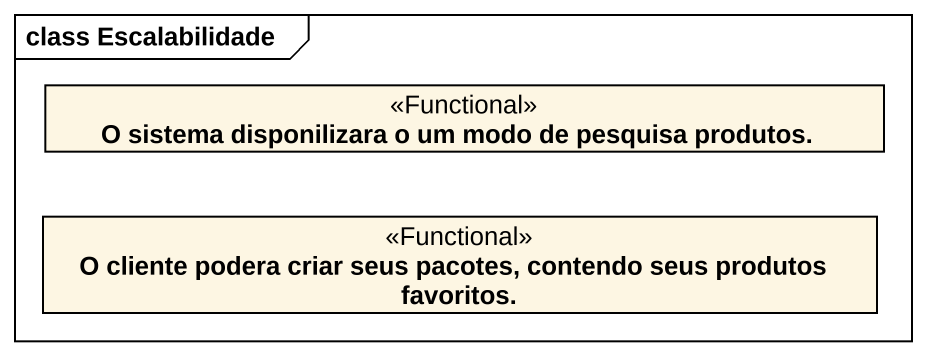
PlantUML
@startuml
mainframe class Escalabilidade
hide circle
hide empty members
class "O sistema disponilizara o um modo de pesquisa produtos." as O_sistema_disponilizara_o <<Functional>>
class "O cliente podera criar seus pacotes, contendo seus produtos favoritos." as O_cliente_podera_criar_seus <<Functional>>
@enduml
